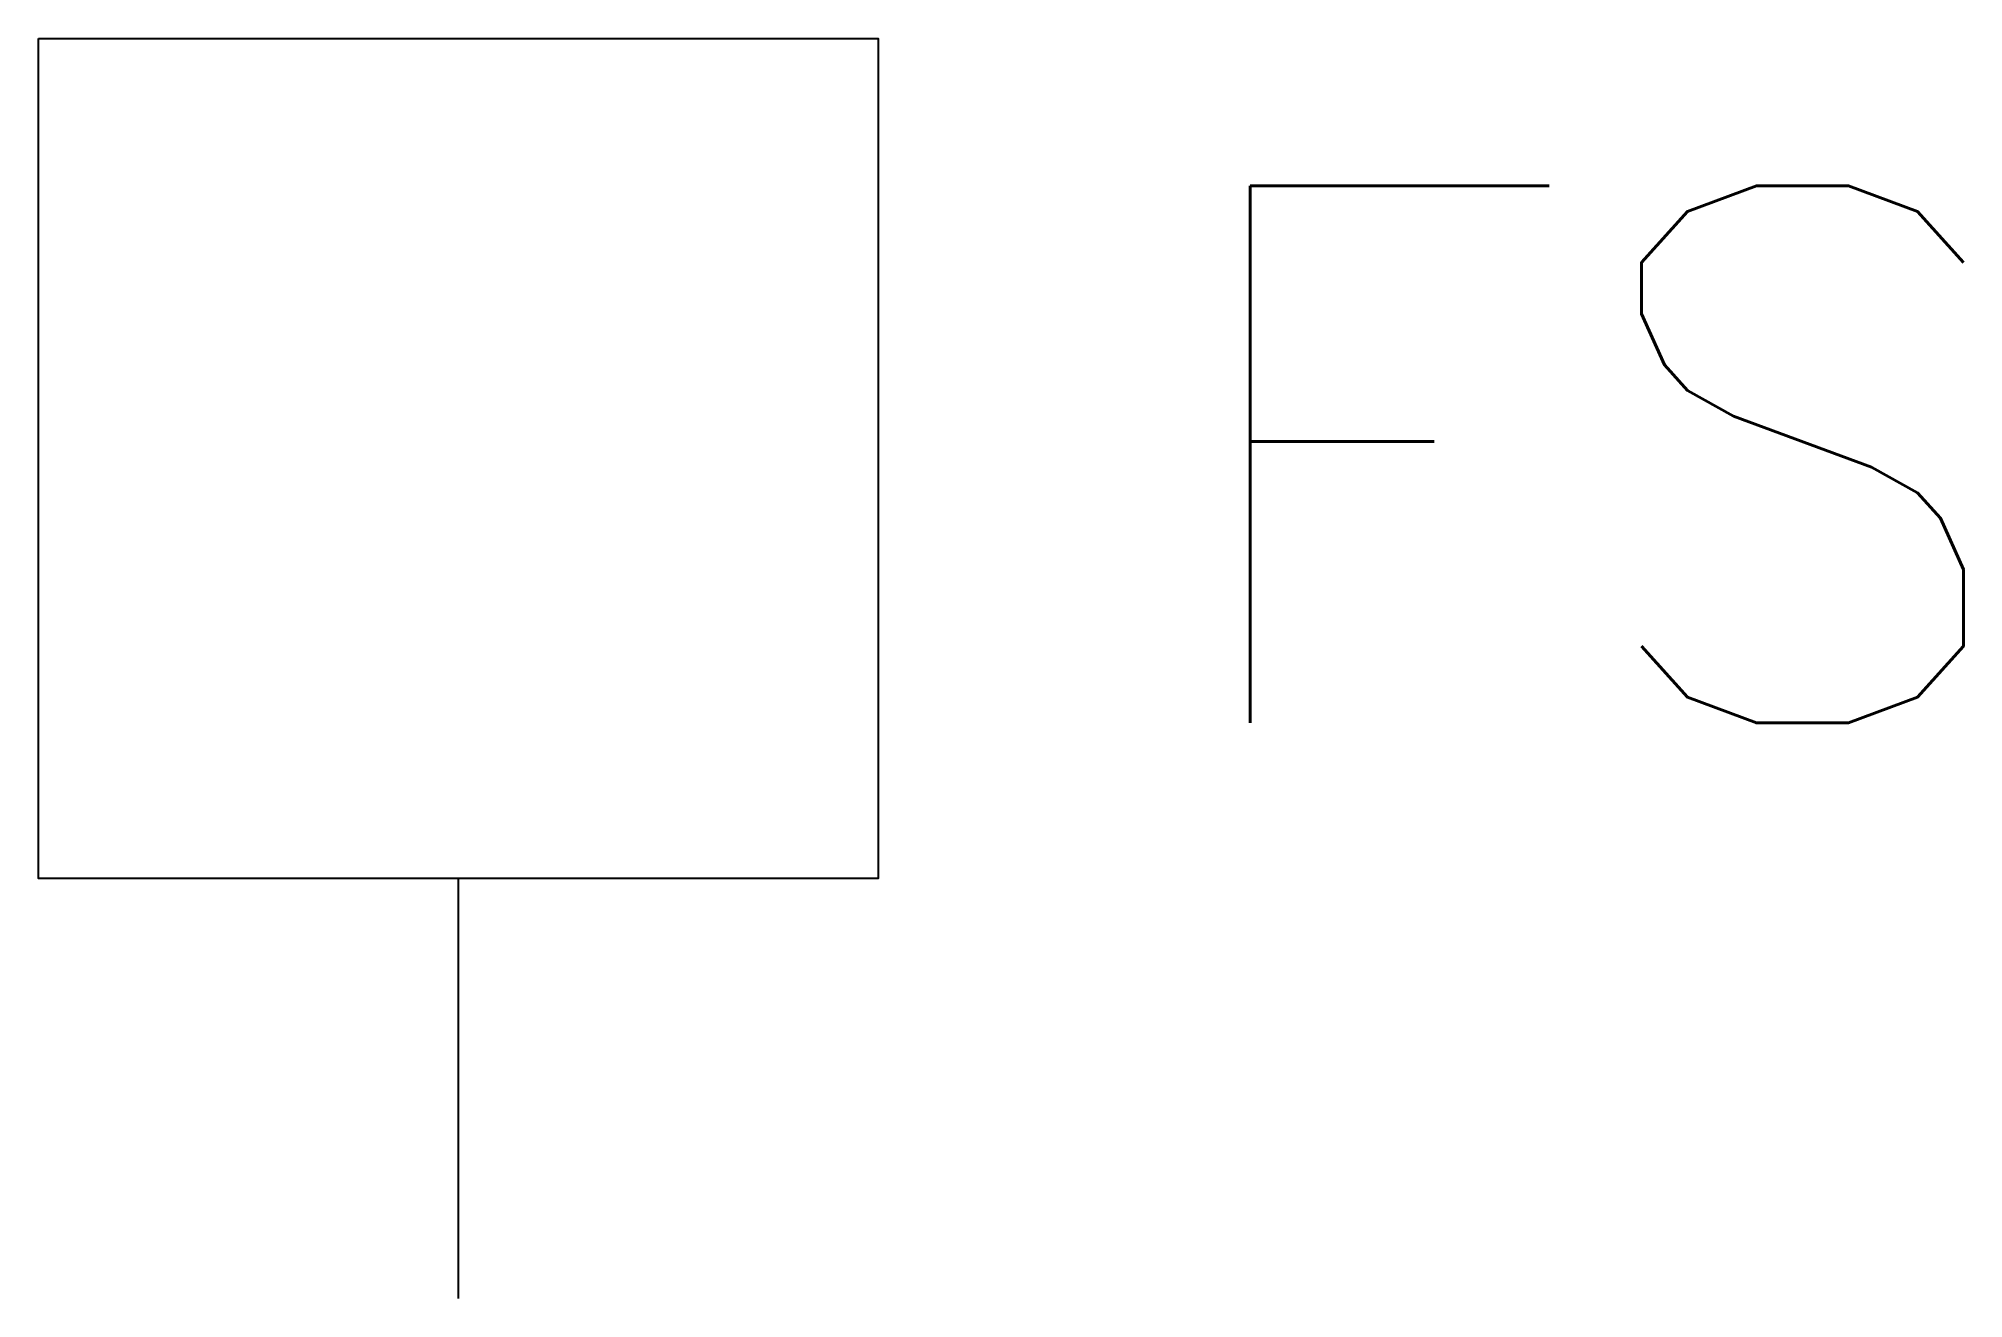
# Model space of a CAD drawing. Extents: x 15.815 to 16.067, y 3.421 to 3.586.
import ezdxf

# ---------------------------------------------------------------- set-up
doc = ezdxf.new("R2010")
doc.units = 0
doc.header["$MEASUREMENT"] = 0
doc.layers.get('0').update_dxf_attribs({"linetype": 'CONTINUOUS'})
doc.styles.add('SIMPLEX', font='SIMPLEX')

msp = doc.modelspace()

# ---------------------------------------------------------------- linework, layer by layer
msp.add_line((15.8703, 3.4761), (15.8703, 3.42111))
msp.add_lwpolyline([(15.81532, 3.58607), (15.92529, 3.58607), (15.92529, 3.4761), (15.81532, 3.4761)], close=True)

# ---------------------------------------------------------------- texts
at = {"color": 1, "style": 'SIMPLEX'}
msp.add_text('FS', height=0.070312, dxfattribs=at).set_placement((15.96195, 3.49647))

doc.saveas('drawing.dxf')
